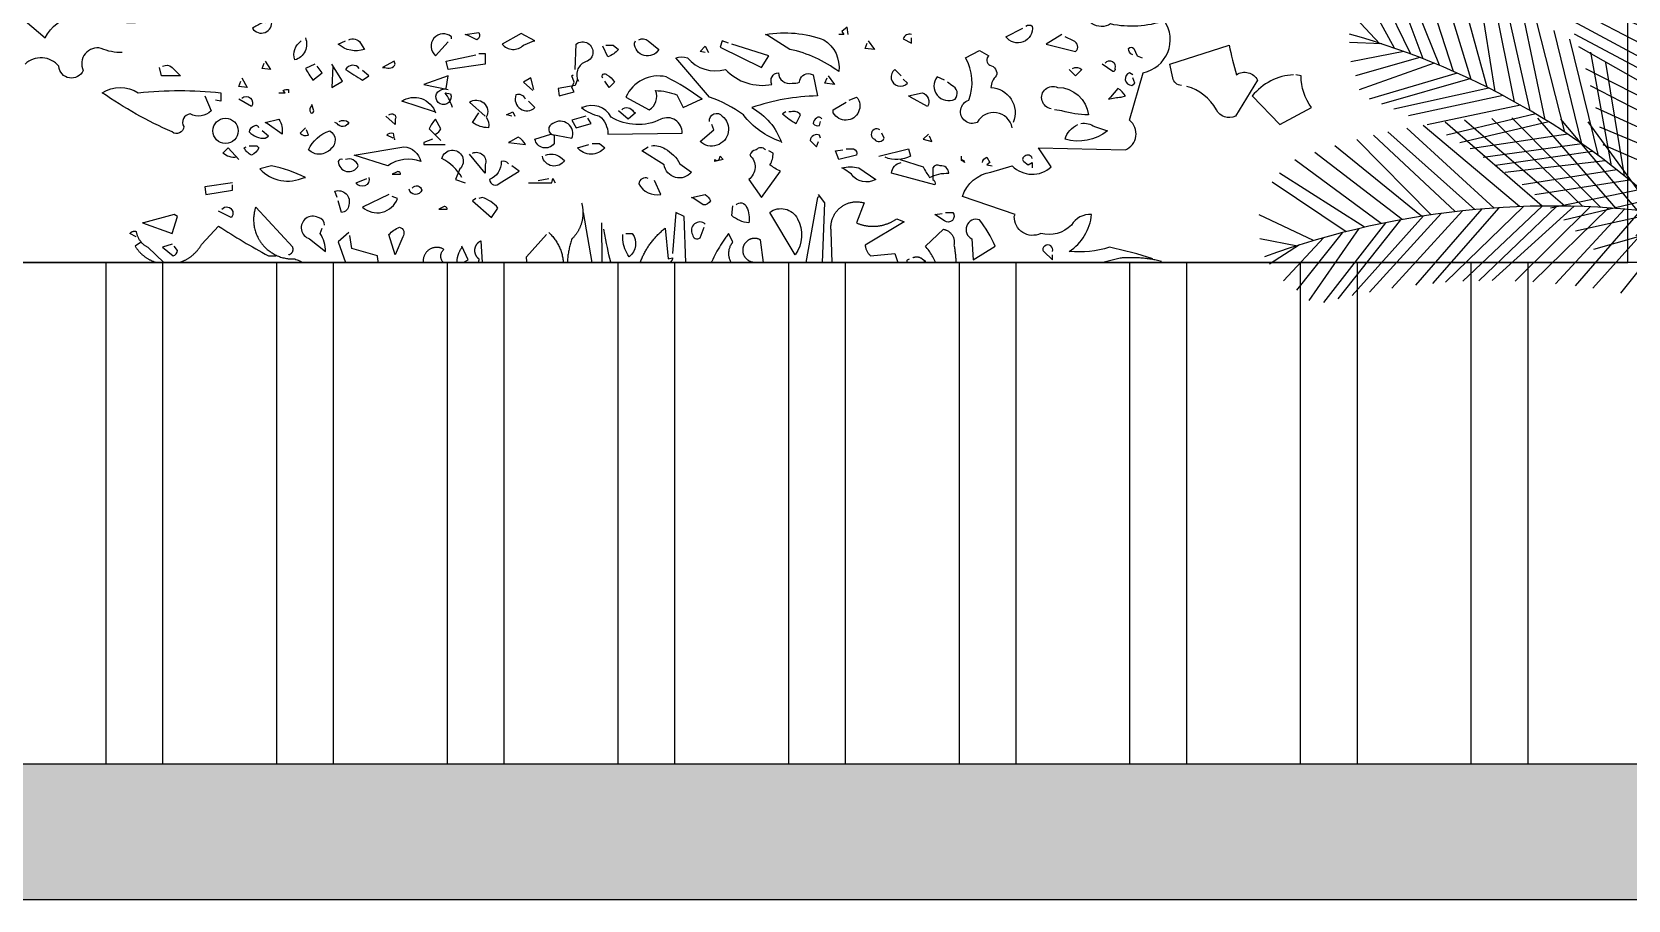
# Model space of a CAD drawing. Header units: millimetres. Extents: x -100356 to 314685, y 446 to 1273965.
# Drawn here: x 220665 to 224172, y 121304 to 123212 of the extents above; entities that cross this region are included whole.
import ezdxf
from ezdxf.xclip import XClip

# ---------------------------------------------------------------- set-up
doc = ezdxf.new("R2010")
doc.units = ezdxf.units.MM
doc.header["$XCLIPFRAME"] = 2
doc.linetypes.add('section$0$CENTER', pattern=[2, 1.25, -0.25, 0.25, -0.25])
for name, color, linetype, lineweight in [('@LOUVER', 35, 'Continuous', 13), ('section$0$A-_FLORLEVL_E', 7, 'Continuous', 5), ('section$0$NKC_TRUC', 8, 'section$0$CENTER', 13)]:
    doc.layers.add(name, color=color, linetype=linetype, lineweight=lineweight)
doc.layers.add('NAM', color=3, linetype='Continuous')
doc.layers.add('section$0$植栽2', color=74, linetype='Continuous')

# ---------------------------------------------------------------- blocks, each defined once
blk = doc.blocks.new('section$0$grid section')
at = {"layer": 'section$0$NKC_TRUC', "ltscale": 300}
for p, q in [((-141943.9, 93800), (0, 93800)), ((-141943.9, 92400), (0, 92400))]:
    blk.add_line(p, q, dxfattribs=at)
blk = doc.blocks.new('section$0$A$C07C5541A')
for points in [[(564.6, 1164.2, -0.116058), (531.4, 1170.8, 0.630219), (503.2, 1135.9, -0.781662), (465, 1142.6, 0.436066), (411.9, 1145.9, 0.116776)], [(411.9, 1214), (443.4, 1187.4, -0.444), (544.7, 1212.3), (584.6, 1210.7), (491.6, 1293.7), (463.3, 1328.6, -0.507645), (398.6, 1360.1), (441.8, 1360.1, 0.40921), (408.5, 1381.7)], [(2182.2, 840.3, 0.028854), (2114.1, 858.6, -0.099014), (2051, 851.9, 0.227432), (2085.9, 910.1, 0.276978), (2054.3, 893.5, -0.265564), (2006.1, 880.2, -0.560715), (1964.6, 906.8), (1966.3, 910.1), (1883.3, 938.3, -0.285431), (1928.1, 976.5), (1961.3, 986.5, 0.404877), (2022.8, 984.8), (2002.8, 1014.7), (2139, 1011.4, 0.570038), (2145.6, 1057.9), (2167.2, 1132.6, 0.530762), (2200.5, 1214, -0.137939), (2115.8, 1209, -0.618027), (2074.2, 1235.6, -0.039932), (2047.7, 1275.4, -0.714279), (2070.9, 1275.4), (2129, 1257.2), (2130.7, 1278.8), (2139, 1278.8)], [(783.9, 1210.7, 0.038391), (768.9, 1202.4, 0.836487), (798.8, 1214), (788.8, 1210.7)], [(1982.9, 1205.7, -0.333328), (1992.9, 1205.7, -0.786774), (1951.3, 1189.1), (1977.9, 1202.4)], [(851.9, 1187.4, -0.445358), (835.3, 1152.5, -0.333328), (845.3, 1182.4)], [(920, 1184.1, -0.401794), (938.3, 1179.1), (944.9, 1169.1, -0.263626), (903.4, 1177.4), (915.1, 1182.4)], [(1081.1, 1185.8), (1081.1, 1189.1, 0.996338), (1056.2, 1159.2), (1076.1, 1180.8)], [(1107.7, 1190.7), (1102.7, 1192.4), (1124.3, 1195.7, -0.4142), (1121, 1184.1), (1107.7, 1190.7)], [(1210.7, 1182.4), (1212.3, 1182.4), (1190.7, 1194.1), (1160.8, 1177.4, 0.449051), (1194.1, 1175.8), (1210.7, 1182.4)], [(1275.4, 1137.6), (1277.1, 1177.4, -1.2724), (1290.4, 1149.2, 0.433731), (1280.4, 1119.3), (1278.8, 1122.6), (1275.4, 1112.7), (1248.9, 1107.7), (1250.5, 1096.1), (1273.8, 1102.7), (1270.4, 1109.4), (1273.8, 1117.7), (1270.4, 1127.6), (1272.1, 1129.3)], [(1375.1, 1184.1, -0.323349), (1390, 1182.4), (1406.6, 1169.1, -0.766891), (1368.4, 1179.1), (1370.1, 1182.4)], [(1577.7, 1190.7), (1574.4, 1192.4, -0.135239), (1665.7, 1184.1, -0.300735), (1689, 1134.3, 0.110443), (1612.6, 1169.1), (1577.7, 1190.7)], [(1803.5, 1192.4, 0.4142), (1790.3, 1185.8), (1803.5, 1179.1), (1803.5, 1187.4)], [(2039.4, 1192.4), (2014.5, 1177.4), (2061, 1165.8, 0.582718), (2057.6, 1182.4), (2044.3, 1189.1)], [(1323.6, 1175.8), (1335.2, 1175.8), (1343.5, 1169.1, -0.116058), (1326.9, 1157.5), (1318.6, 1174.1)], [(1597.6, 1024.7, -0.146759), (1539.5, 1066.2, 0.073212), (1486.3, 1094.4), (1433.2, 1155.9, -0.183273), (1451.5, 1155.9, 0.295303), (1511.3, 1137.6, 0.261124), (1584.3, 1114.3, -0.535172), (1594.3, 1132.6, 0.467392), (1615.9, 1116, 0.123093), (1627.5, 1117.7, -0.441483), (1644.1, 1130.9), (1649.1, 1129.3), (1655.7, 1096.1, 0.078186), (1552.8, 1077.8, -0.18045), (1599.3, 1023)], [(1961.3, 1046.3, 0.704712), (1906.5, 1054.6, -1.057755), (1893.2, 1089.4, 0.223801), (1888.2, 1155.9), (1909.8, 1167.5), (1924.8, 1159.2, 0.548935), (1926.4, 1144.2, -0.468369), (1936.4, 1127.6, 0.197815), (1928.1, 1109.4, -0.517639), (1963, 1054.6)], [(2150.6, 1160.8, -0.350769), (2144, 1170.8, -0.4142), (2152.3, 1170.8), (2157.3, 1159.2), (2165.6, 1155.9)], [(2227, 1112.7, -0.386597), (2213.7, 1124.3), (2208.8, 1145.9), (2301.8, 1175.8, 0.016891), (2313.4, 1129.3, -0.447098), (2346.6, 1121), (2311.7, 1064.5, -0.4142), (2281.8, 1074.5, 0.201935), (2235.3, 1111)], [(627.8, 1142.6, -0.323349), (642.7, 1140.9), (656, 1127.6), (626.1, 1127.6), (622.8, 1140.9)], [(866.9, 1145.9), (851.9, 1139.3, 0.023788), (863.6, 1121), (878.5, 1132.6), (870.2, 1142.6)], [(936.6, 1139.3, 0.535172), (915.1, 1137.6, 0.023788), (941.6, 1121), (951.6, 1127.6), (941.6, 1135.9)], [(976.5, 1140.9, 0.4142), (993.1, 1145.9), (991.4, 1150.9), (973.2, 1140.9), (976.5, 1140.9)], [(1082.8, 1077.8, 0.080856), (1071.2, 1101.1), (1079.5, 1099.4, -2.850769), (1066.2, 1106), (1072.8, 1107.7), (1076.1, 1127.6), (1037.9, 1114.3), (1076.1, 1106)], [(1318.6, 1124.3, -1), (1325.3, 1129.3, -0.155243), (1336.9, 1117.7), (1328.6, 1109.4), (1321.9, 1119.3)], [(1786.9, 1127.6), (1777, 1137.6, 1.086792), (1796.9, 1116), (1790.3, 1122.6)], [(2056, 1139.3, -0.323349), (2070.9, 1137.6), (2061, 1127.6), (2051, 1137.6)], [(2107.5, 1147.6, -0.92012), (2122.4, 1139.3, -0.618027), (2119.1, 1134.3), (2102.5, 1145.9)], [(2150.6, 1129.3), (2145.6, 1132.6, 0.838196), (2149, 1112.7), (2154, 1116), (2150.6, 1124.3)], [(2403.1, 1129.3, 0.214859), (2338.3, 1096.1), (2381.5, 1051.2), (2431.3, 1077.8, -0.162277), (2414.7, 1127.6), (2406.4, 1129.3)], [(694.2, 1096.1), (704.1, 1072.8, -0.33432), (670.9, 1067.8, 0.535172), (661, 1047.9, -0.630219), (642.7, 1039.6, -0.047501), (533.1, 1101.1, -0.294113), (589.6, 1101.1, -0.051315), (719.1, 1101.1), (719.1, 1087.8), (710.8, 1089.4)], [(810.4, 1101.1), (820.4, 1101.1), (817.1, 1104.4, -0.236053), (825.4, 1106), (825.4, 1101.1)], [(1473.1, 1091.1), (1474.7, 1091.1, 0.037811), (1418.3, 1126, 0.359619), (1355.1, 1094.4), (1391.7, 1074.5, 0.369919), (1401.6, 1104.4, -0.096176), (1434.9, 1097.7), (1444.8, 1077.8), (1473.1, 1091.1)], [(1855, 1121), (1843.4, 1126, 0.792007), (1871.6, 1091.1, 0.528915), (1866.6, 1112.7), (1860, 1117.7)], [(2022.8, 1076.1, -1.166656), (2032.7, 1109.4, -0.384018), (2080.9, 1066.2, -0.071945), (2039.4, 1072.8), (2027.7, 1074.5)], [(2115.8, 1094.4), (2112.4, 1091.1, -0.027756), (2132.4, 1094.4), (2139, 1096.1, 0.155243), (2127.4, 1107.7), (2115.8, 1094.4)], [(752.3, 1092.8, -0.882782), (767.3, 1079.5), (747.3, 1091.1)], [(861.9, 1081.1, 0.4142), (860.3, 1069.5, 0.618027), (865.2, 1072.8), (861.9, 1082.8)], [(1054.6, 1071.2), (1003.1, 1087.8, -0.498581), (1056.2, 1069.5)], [(1134.3, 1064.5), (1109.4, 1086.1, -0.797821), (1135.9, 1062.9, -0.192581), (1139.3, 1046.3, -0.173203), (1114.3, 1054.6), (1124.3, 1069.5)], [(1197.4, 1091.1, 0.4142), (1182.4, 1097.7, 0.795181), (1212.3, 1077.8), (1202.4, 1087.8)], [(1287.1, 1077.8), (1285.4, 1077.8, 0.118973), (1313.6, 1064.5, -0.215668), (1326.9, 1036.3), (1443.2, 1037.9, 0.569794), (1409.9, 1059.5, -0.255783), (1331.9, 1062.9, 0.400162), (1287.1, 1077.8)], [(1348.5, 1074.5, -0.526016), (1366.8, 1071.2), (1370.1, 1069.5), (1358.5, 1059.5), (1343.5, 1072.8)], [(1705.6, 1089.4), (1717.2, 1094.4, -1.097076), (1680.6, 1069.5), (1680.6, 1074.5), (1700.6, 1086.1)], [(1801.9, 1094.4), (1798.6, 1096.1), (1820.1, 1101.1, -0.5), (1828.5, 1079.5), (1801.9, 1094.4)], [(792.2, 1052.9), (788.8, 1054.6), (810.4, 1059.5, -0.18132), (815.4, 1036.3), (792.2, 1052.9)], [(905.1, 1056.2, -0.323349), (920, 1054.6, -0.639832), (901.8, 1052.9), (898.4, 1054.6)], [(983.1, 1066.2, -0.872879), (993.1, 1059.5), (993.1, 1051.2), (978.2, 1064.5)], [(1056.2, 1036.3, 0.199997), (1064.5, 1044.6), (1056.2, 1059.5, 0.105927), (1046.3, 1044.6), (1064.5, 1026.3)], [(1237.2, 1036.3), (1270.4, 1029.6, 0.742538), (1240.6, 1052.9, 0.816528), (1242.2, 1034.6), (1242.2, 1021.3, -0.659393), (1212.3, 1028), (1237.2, 1036.3)], [(1486.3, 1056.2, -0.757538), (1506.3, 1064.5, -1.042526), (1471.4, 1024.7), (1493, 1042.9), (1489.7, 1051.2)], [(1605.9, 1071.2), (1600.9, 1067.8, 0.058136), (1622.5, 1052.9), (1629.2, 1066.2, 0.333328), (1614.2, 1071.2), (1610.9, 1071.2)], [(1662.4, 1059.5, 0.618027), (1654.1, 1061.2, 0.236053), (1649.1, 1052.9, 0.302765), (1659.1, 1049.6), (1660.7, 1056.2)], [(2069.3, 1052.9, -0.18132), (2090.8, 1047.9), (2110.8, 1041.3, -0.240906), (2044.3, 1028, -0.225418), (2064.3, 1051.2)], [(778.9, 1046.3, 0.618027), (770.6, 1047.9, 0.343094), (763.9, 1039.6, 0.211411), (788.8, 1029.6), (793.8, 1033), (783.9, 1041.3)], [(851.9, 1046.3), (843.6, 1037.9, 0.302765), (856.9, 1034.6), (853.6, 1042.9)], [(890.1, 1041.3, -0.546783), (891.8, 1013, -0.43013), (856.9, 1011.4, -0.209961), (890.1, 1041.3)], [(989.8, 1029.6), (979.8, 1034.6, -0.302765), (989.8, 1037.9), (991.4, 1028), (993.1, 1028)], [(1174.1, 1024.7), (1170.8, 1023), (1197.4, 1019.7, 0.155243), (1185.8, 1031.3), (1174.1, 1024.7)], [(1660.7, 1029.6), (1659.1, 1034.6, 0.480621), (1644.1, 1026.3), (1654.1, 1016.4), (1657.4, 1024.7)], [(1753.7, 1042.9, 1.10878), (1745.4, 1028, 0.561981), (1760.4, 1029.6), (1757, 1037.9)], [(744, 999.8, -0.211075), (722.4, 1006.4), (730.7, 1014.7), (747.3, 996.4)], [(763.9, 1018), (775.6, 1018), (778.9, 1014.7, -0.155243), (767.3, 1003.1, -0.155243), (755.6, 1014.7), (758.9, 1016.4)], [(928.3, 1003.1), (1006.4, 1016.4, -0.329758), (1033, 993.1, 0.250717), (981.5, 986.5), (928.3, 1003.1)], [(1097.7, 968.2, 0.136627), (1066.2, 998.1, -1.340546), (1094.4, 981.5), (1087.8, 964.9), (1102.7, 959.9)], [(1114.3, 1006.4, -0.661377), (1134.3, 988.1), (1134.3, 974.8), (1109.4, 1004.7)], [(1228.9, 1003.1, -0.268112), (1252.2, 999.8), (1258.8, 994.8, -0.669678), (1223.9, 1001.4)], [(1302, 1021.3), (1313.6, 1021.3), (1321.9, 1014.7, -0.463791), (1278.8, 1014.7), (1297, 1019.7)], [(1395, 1018, -0.18132), (1416.6, 1013, -0.142853), (1439.8, 989.8), (1458.1, 976.5, -0.648468), (1414.9, 988.1), (1380.1, 1009.7), (1390, 1016.4)], [(1574.4, 1011.4, 0.449051), (1559.4, 1011.4, 0.291199), (1549.4, 1003.1, -0.477066), (1547.8, 964.9), (1567.7, 936.6), (1597.6, 978.2, -0.062256), (1581, 988.1, 0.162277), (1586, 1006.4), (1579.3, 1009.7)], [(1700.6, 1013), (1712.2, 1013, -0.4142), (1717.2, 1003.1), (1689, 996.4), (1684, 1009.7), (1695.6, 1011.4)], [(1752.1, 1001.4), (1798.6, 1013), (1801.9, 1001.4, -0.212555), (1762, 999.8)], [(1992.9, 998.1, 0.566177), (1981.2, 1001.4, 0.618027), (1979.6, 993.1), (1986.2, 988.1), (1992.9, 991.4), (1992.9, 983.1)], [(850.3, 968.2), (851.9, 968.2, 0.065094), (798.8, 986.5), (780.5, 981.5, 0.322754), (850.3, 968.2)], [(910.1, 996.4, 0.4142), (903.4, 993.1, 0.763794), (935, 986.5, 0.4142), (915.1, 996.4)], [(989.8, 973.2), (1001.4, 973.2, 0.618027), (994.8, 976.5), (988.1, 973.2), (989.8, 973.2)], [(1170.8, 989.8, 0.302765), (1159.2, 993.1, -0.323349), (1140.9, 964.9, 0.697281), (1157.5, 959.9), (1187.4, 978.2), (1175.8, 986.5)], [(1507.9, 996.4), (1494.6, 993.1), (1494.6, 996.4, 0.5), (1501.3, 996.4), (1502.9, 1001.4), (1507.9, 996.4)], [(1697.3, 981.5), (1693.9, 983.1, -0.126938), (1720.5, 983.1), (1747.1, 964.9, -0.383194), (1708.9, 973.2), (1697.3, 981.5)], [(1785.3, 996.4), (1821.8, 984.8, 0.062256), (1831.8, 968.2, -0.13028), (1861.7, 974.8, 0.463791), (1848.4, 986.5, 0.4142), (1836.8, 983.1), (1836.8, 964.9, -0.4142), (1840.1, 956.6), (1772, 974.8, -0.366302), (1786.9, 991.4)], [(1881.6, 996.4, -0.333328), (1886.6, 991.4), (1884.9, 993.1), (1881.6, 994.8), (1881.6, 1001.4)], [(1914.8, 991.4, -0.343094), (1921.5, 999.8), (1926.4, 991.4), (1921.5, 988.1), (1929.8, 986.5)], [(951.6, 968.2, -0.900253), (931.7, 959.9), (948.3, 966.5)], [(1019.7, 951.6, -0.659393), (1034.6, 948.3, -0.746674), (1014.7, 949.9)], [(1390, 966.5, 0.523941), (1375.1, 958.2, 0.332581), (1409.9, 941.6), (1400, 963.2)], [(901.8, 936.6), (898.4, 946.6, -0.618027), (920, 925, -0.428558), (908.4, 913.4), (903.4, 931.7)], [(983.1, 941.6), (941.6, 921.7, 0.536621), (996.4, 935), (988.1, 938.3)], [(1119.3, 935), (1114.3, 931.7), (1144.2, 905.1), (1154.2, 920, 0.158264), (1129.3, 936.6), (1124.3, 935)], [(1285.4, 928.3, -0.276978), (1270.4, 871.9, 0.116058), (1263.8, 812.1, 0.276978), (1302, 744, 0.248367), (1307, 803.8), (1288.7, 913.4)], [(1461.4, 935), (1458.1, 936.6), (1479.7, 941.6, -0.099014), (1488, 931.7, -0.276978), (1476.4, 925), (1461.4, 935)], [(1527.9, 925, -0.582718), (1544.5, 921.7, -0.162277), (1547.8, 896.8, -0.149368), (1521.2, 908.4), (1522.9, 923.4)], [(1815.2, 818.7), (1843.4, 828.7, 0.096542), (1825.1, 860.3), (1853.4, 886.8, -0.431534), (1870, 861.9, -0.311569), (1793.6, 687.5), (1778.6, 672.6, 0.380188), (1747.1, 659.3), (1684, 629.4), (1677.3, 883.5, -0.551483), (1728.8, 928.3), (1717.2, 896.8, 0.260452), (1780.3, 903.4), (1791.9, 898.4), (1730.5, 861.9, 0.173203), (1738.8, 845.3), (1777, 848.6), (1785.3, 823.7), (1788.6, 823.7)], [(720.8, 918.4, -1.013779), (735.7, 905.1), (715.8, 915.1)], [(825.4, 847, 0.5), (832, 858.6), (773.9, 921.7, 0.527451), (835.3, 840.3, -0.289047), (906.8, 749, -0.238373), (910.1, 692.5, 0.023788), (928.3, 611.1, -0.09346), (953.3, 574.6), (930, 568)], [(881.8, 893.5, 0.4142), (871.9, 905.1, 1.122009), (858.6, 871.9), (883.5, 851.9, 0.147995), (875.2, 880.2), (878.5, 888.5)], [(1062.9, 918.4), (1074.5, 918.4, 0.618027), (1067.8, 921.7), (1061.2, 918.4), (1062.9, 918.4)], [(1426.6, 777.2, 0.618027), (1416.6, 770.6), (1409.9, 702.5, -0.463791), (1416.6, 888.5), (1421.6, 840.3), (1428.2, 842, -0.343094), (1421.6, 833.7), (1423.2, 825.4), (1426.6, 827), (1423.2, 817.1, -0.162277), (1426.6, 795.5), (1434.9, 722.4), (1453.1, 710.8), (1446.5, 906.8), (1433.2, 913.4), (1428.2, 848.6)], [(1620.9, 847), (1581, 913.4, -0.472687), (1624.2, 903.4, -0.293182), (1620.9, 847)], [(1856.7, 913.4), (1868.3, 913.4, -0.882782), (1855, 900.1), (1840.1, 910.1), (1851.7, 911.7)], [(1899.9, 838.7), (1934.7, 860.3, 0.07106), (1909.8, 901.8, 0.933395), (1898.2, 871.9), (1899.9, 838.7)], [(586.2, 875.2), (576.3, 880.2, -0.302765), (586.2, 883.5, 0.236053), (604.5, 858.6), (704.1, 763.9, 0.329605), (744, 792.2, -0.336868), (783.9, 757.3), (812.1, 780.5, -0.455032), (818.7, 730.7, -0.229477), (883.5, 704.1), (910.1, 695.8)], [(594.5, 866.9), (584.6, 860.3, 0.571198), (689.2, 863.6), (715.8, 891.8, 0.022064), (793.8, 845.3), (805.4, 845.3)], [(920, 881.8), (903.4, 866.9), (936.6, 775.6, 0.299255), (964.9, 845.3), (925, 856.9), (921.7, 876.9)], [(993.1, 847), (983.1, 878.5, -0.116058), (999.8, 890.1, -0.535172), (1004.7, 875.2), (993.1, 847)], [(1233.9, 881.8, -0.418976), (1237.2, 778.9, -0.25), (1199, 843.6), (1230.6, 878.5)], [(1380.1, 227.5), (1400, 78.1, -0.4142), (1403.3, 54.8), (1406.6, 48.2), (1438.2, 58.1), (1444.8, 56.5, -0.094177), (1433.2, 220.9, 0.02861), (1434.9, 509.8, 0.09137), (1380.1, 687.5, -0.054916), (1323.6, 870.2), (1320.3, 886.8)], [(1355.1, 880.2), (1365.1, 880.2, -0.402649), (1360.1, 843.6, -0.137939), (1350.2, 870.2), (1350.2, 878.5)], [(1479.7, 895.1, 0.855362), (1459.8, 878.5, 0.663971), (1471.4, 873.5), (1478, 890.1)], [(1956.3, 800.5, -0.016876), (1825.1, 657.6, 0.125793), (1675.7, 499.9), (1657.4, 448.4, -0.073212), (1614.2, 508.2), (1566.1, 870.2, 1.260193), (1556.1, 835.3), (1561.1, 823.7, -0.835312), (1522.9, 866.9), (1516.2, 880.2, 0.248169), (1479.7, 659.3, -0.105927), (1474.7, 606.2, 0.4142), (1483, 606.2), (1479.7, 609.5, 0.054428), (1484.7, 465, 0.091705), (1511.3, 290.6, 0.064667), (1529.5, 225.9, 0.401794), (1554.4, 229.2), (1547.8, 227.5, 0.188629), (1564.4, 293.9, -0.108856), (1577.7, 355.4)], [(642.7, 863.6), (627.8, 858.6), (644.4, 845.3, 0.343094), (651, 853.6), (646, 860.3)], [(1112.7, 632.7), (1129.3, 621.1, 0.350769), (1142.6, 659.3), (1127.6, 868.6, 0.587067), (1124.3, 840.3, -0.463791), (1111, 828.7), (1072.8, 832, -0.562729), (1069.5, 855.3, 0.882782), (1042.9, 822.1), (1102.7, 646), (1099.4, 644.4, -0.475967), (1104.4, 606.2), (1096.1, 606.2), (1102.7, 612.8, -0.083969), (1052.9, 697.5), (1056.2, 702.5, -0.116058), (1039.6, 778.9, 0.267624), (991.4, 830.4, 0.137894), (953.3, 697.5, 0.119873), (981.5, 739), (983.1, 742.3), (989.8, 719.1, -0.588394), (1013, 704.1, 0.050583), (1051.2, 695.8), (1052.9, 689.2), (1008.1, 675.9), (1006.4, 641), (978.2, 641)], [(1097.7, 858.6, 0.15036), (1089.4, 835.3, 0.618027), (1097.7, 833.7), (1107.7, 838.7), (1097.7, 860.3)], [(2024.4, 851.9, 0.819794), (2012.8, 860.3, 0.618027), (2011.1, 851.9), (2024.4, 838.7), (2024.4, 847)], [(1805.2, 842, -0.323349), (1820.1, 840.3), (1825.1, 837), (1803.5, 823.7, -0.350769), (1796.9, 838.7), (1800.2, 840.3)], [(1992.9, 805.4, -0.236053), (1996.2, 823.7, 0.062256), (2130.7, 842, -0.082748), (2195.5, 837)]]:
    blk.add_lwpolyline(points, format="xyb")
for points in [[(1703.9, 1192.4), (1702.2, 1204), (1693.9, 1197.4), (1697.3, 1192.4), (1689, 1192.4)], [(1516.2, 1179.1), (1506.3, 1182.4), (1502.9, 1172.5), (1567.7, 1140.9), (1579.3, 1159.2), (1521.2, 1177.4)], [(1735.5, 1182.4), (1745.4, 1169.1), (1730.5, 1170.8), (1733.8, 1179.1)], [(1124.3, 1162.5), (1134.3, 1162.5), (1134.3, 1145.9), (1076.1, 1137.6), (1072.8, 1150.9), (1119.3, 1160.8)], [(1479.7, 1164.2), (1471.4, 1165.8), (1479.7, 1174.1), (1484.7, 1164.2)], [(788.8, 1150.9), (797.1, 1137.6), (783.9, 1139.3), (787.2, 1147.6)], [(895.1, 1142.6), (893.5, 1109.4), (910.1, 1119.3), (893.5, 1145.9)], [(1672.3, 1127.6), (1682.3, 1114.3), (1667.4, 1116), (1670.7, 1124.3)], [(752.3, 1124.3), (760.6, 1109.4), (747.3, 1111), (750.6, 1119.3)], [(1210.7, 1106), (1205.7, 1124.3), (1194.1, 1117.7), (1209, 1104.4)], [(1175.8, 1064.5), (1167.5, 1066.2), (1177.4, 1071.2), (1180.8, 1064.5)], [(1292, 1064.5), (1270.4, 1057.9), (1277.1, 1046.3), (1300.3, 1052.9), (1295.4, 1061.2)], [(1051.2, 1028), (1037.9, 1023), (1037.9, 1019.7), (1071.2, 1019.7)], [(1830.1, 1036.3), (1821.8, 1028), (1835.1, 1024.7), (1831.8, 1033)], [(737.4, 959.9), (694.2, 953.3), (695.8, 941.6), (737.4, 948.3), (737.4, 956.6)], [(1202.4, 959.9), (1238.9, 959.9), (1240.6, 966.5), (1243.9, 959.9)], [(1217.3, 963.2), (1233.9, 966.5)], [(1659.1, 938.3), (1655.7, 936.6), (1632.5, 805.4), (1662.4, 795.5), (1667.4, 928.3), (1657.4, 941.6)], [(597.9, 896.8), (596.2, 896.8), (642.7, 880.2), (651, 906.8), (646, 910.1), (597.9, 896.8)], [(1316.9, 896.8), (1318.6, 707.5), (1318.6, 690.9)]]:
    blk.add_lwpolyline(points)
blk.add_circle((726.6, 1041.3), 19.9)
blk = doc.blocks.new('section$0$A$C2D2A4C73')
for p, q in [((947.3, 1476), (971.3, 1663.5)), ((980.9, 1426.5), (1023.9, 1666.9)), ((1006, 1387.7), (1081.2, 1657)), ((915.2, 1518.1), (900.4, 1638.4)), ((1037.5, 1336.9), (1115.4, 1643.6)), ((1064.6, 1291), (1169.6, 1611)), ((920.7, 1513.6), (833.7, 1583.8)), ((1097.5, 1232.2), (1210.9, 1559)), ((966.4, 1448.1), (798.2, 1526.7)), ((1126, 1178.3), (1250.5, 1505.7)), ((999.1, 1398.4), (783.1, 1478.4)), ((1948.3, 1192), (1982.9, 1472.9)), ((1993.7, 1223.3), (2032.1, 1496.2)), ((2030.1, 1247.2), (2083.5, 1500.6)), ((2071.6, 1273.2), (2113.5, 1498.1)), ((2104, 1292.6), (2159.2, 1484.7)), ((2146.5, 1316.8), (2196.6, 1463.2)), ((1027.6, 1353.2), (764.2, 1432)), ((1140.1, 1150.3), (1291.5, 1445.9)), ((1887.5, 1147.3), (1882.9, 1419)), ((1907.9, 1162.7), (1934.6, 1448)), ((2185.3, 1336.2), (2239.6, 1419.2)), ((1071.5, 1278.8), (772.9, 1385.6)), ((1172.7, 1082.6), (1320.6, 1400.5)), ((1198.3, 1025.6), (1344.4, 1361)), ((1799.7, 1076.6), (1813.4, 1375.7)), ((1839.1, 1109.3), (1845.2, 1396.1)), ((2179.6, 1334.9), (2268.9, 1355)), ((1094.8, 1237.1), (797.5, 1346.7)), ((1128.9, 1172.5), (821.5, 1306.8)), ((1222, 969.3), (1374.5, 1308)), ((1713.9, 999.7), (1738.4, 1323.1)), ((1762.1, 1043.9), (1772.2, 1347.6)), ((2122.5, 1303.3), (2274.3, 1300.3)), ((1153.8, 1122.4), (848.7, 1259)), ((1251, 894.9), (1398.4, 1262.8)), ((1631.6, 917.5), (1654.6, 1256.1)), ((1672.3, 959.2), (1693.1, 1288.1)), ((2043.3, 1255.6), (2265.1, 1218.5)), ((2080.5, 1278.6), (2268, 1259.4)), ((1600.1, 883.6), (1602.3, 1209.3)), ((1984.2, 1216.9), (2242, 1187.5)), ((1182.6, 1061), (882.2, 1195.5)), ((1274.8, 828.1), (1429.2, 1200)), ((1569.4, 849.1), (1565, 1173.3)), ((1903.6, 1159.5), (2177.9, 1147.2)), ((1952, 1194.6), (2209.9, 1167.9)), ((514.9, 866.2), (425.8, 1104.2)), ((565.4, 845.7), (458.1, 1112.7)), ((609.9, 826.6), (515.3, 1117.8)), ((1207.2, 1004.9), (915, 1128)), ((1296.9, 760.4), (1454.3, 1144.2)), ((1544, 819.4), (1518.6, 1125)), ((1867.3, 1131.7), (2140.7, 1121.9)), ((475.7, 881.1), (378.4, 1080.7)), ((665.5, 801.1), (573.5, 1101.8)), ((715.4, 776.8), (631.2, 1083.9)), ((740.7, 763.8), (693.3, 1062)), ((1227.4, 955.9), (936.6, 1079.7)), ((1313.2, 706.3), (1486.4, 1064.7)), ((1508.9, 776.4), (1479.7, 1081.1)), ((1785.7, 1064.6), (2044.7, 1049.6)), ((1824, 1097), (2093.1, 1087.4)), ((424.6, 899.5), (341.6, 1050)), ((801, 731.6), (739, 1044.3)), ((850.3, 703.5), (777.7, 1028.1)), ((897.9, 674.9), (828.2, 1005.3)), ((1255.2, 883.5), (952.8, 1041.3)), ((1328.3, 651.8), (1507.9, 1005.1)), ((1482.2, 742), (1435, 1026.4)), ((1490.6, 928.6), (1814.9, 1033.4)), ((1753.2, 1036), (2011.4, 1022)), ((378.4, 913.2), (303, 993.5)), ((959.1, 635.8), (870, 985)), ((1012.4, 599.5), (926.3, 955.4)), ((1274.8, 828.1), (972.7, 990.7)), ((1457.5, 709), (1398.6, 977.8)), ((1672.3, 959.2), (1952.8, 969.7)), ((1706.7, 992.9), (1985.7, 999.6)), ((384.9, 912.9), (283.3, 917.7)), ((1064.9, 561.7), (974.6, 927.8)), ((1289.4, 784.2), (989.9, 943.7)), ((1305.5, 732.3), (1003.3, 904.1)), ((1340.1, 605.5), (1532.7, 927)), ((1430.5, 671.5), (1351.9, 909.3)), ((1615.1, 900), (1899.1, 917.1)), ((1645.8, 932.3), (1923.3, 941.3)), ((453.5, 889.3), (287.9, 856.8)), ((504.2, 870.3), (302.7, 813.2)), ((549.3, 852.4), (313.8, 769)), ((1105.9, 530.7), (1040.8, 886.7)), ((1146.2, 498.8), (1088.5, 854.5)), ((1355.4, 539.5), (1551.7, 858)), ((1587.4, 869.4), (1858.2, 873.9)), ((1785.9, 564.6), (2028.1, 853.6)), ((1849.7, 575.5), (2083.6, 857.1)), ((1913.5, 584.6), (2147.2, 858.9)), ((1985.7, 592.7), (2193.7, 858.8)), ((2041, 597.5), (2249.1, 857)), ((2097.7, 601), (2290.9, 854.5)), ((621.5, 821.4), (345, 739.6)), ((661, 803.2), (383.9, 724.3)), ((1319.6, 683.8), (1024.9, 834.8)), ((1530.4, 802.9), (1790.9, 795.6)), ((1556.9, 834.5), (1828.3, 840.3)), ((1583.4, 518.2), (1756.6, 811)), ((1643, 533.8), (1820.2, 824.9)), ((1685.2, 543.9), (1893.6, 837.9)), ((1735.4, 554.8), (1950.6, 845.9)), ((2166, 603.4), (2339.8, 850.3)), ((2194.4, 603.9), (2405.2, 842.6)), ((2249.9, 603.8), (2464.9, 833.4)), ((2311.1, 602.2), (2524.2, 822.1)), ((720.7, 774.1), (422.9, 707.8)), ((1334.2, 629.1), (1039.6, 781.6)), ((1226.4, 430.9), (1199.7, 770)), ((1366.3, 487.3), (1571.3, 773.9)), ((1493.1, 491.4), (1616.2, 771.3)), ((1504.6, 771), (1759.5, 755.6)), ((1536.8, 504.9), (1680.7, 791.1)), ((2359.5, 599.8), (2573.3, 792.3)), ((2413.8, 596), (2598.6, 770.5)), ((765.8, 750.7), (468.5, 687.3)), ((819.8, 721), (527.2, 658.7)), ((1346.2, 580.1), (1056.5, 712.5)), ((1262.3, 398.5), (1259.1, 718.8)), ((1444.3, 475.3), (1529.4, 740.3)), ((1473.4, 730.5), (1732.2, 718.6)), ((2455.6, 592.2), (2630.8, 728.6)), ((817.5, 402.2), (514.1, 657.3)), ((888.4, 404), (583.4, 666.9)), ((868, 693), (587.5, 626.7)), ((909.1, 667.9), (629.3, 602.9)), ((959.6, 403.8), (644.2, 673.3)), ((1016.1, 402.3), (729.8, 678.9)), ((1072.6, 399.6), (793.1, 680.7)), ((1120.2, 396.4), (875.1, 679.9)), ((1187.8, 390.3), (946.6, 676.4)), ((1240.7, 384.3), (1032.5, 668.6)), ((1357.2, 531.2), (1069.3, 651.7)), ((1295.7, 367.1), (1308.3, 672.6)), ((1375.6, 437.9), (1585, 701)), ((1440.3, 685.3), (1691.2, 658.9)), ((2509.6, 586.1), (2650.3, 684.7)), ((540.2, 376.8), (306.8, 613)), ((614.7, 386.5), (359, 626.4)), ((676.9, 393), (403.9, 636.7)), ((737.7, 397.9), (463.7, 648.7)), ((968.3, 629.7), (661.7, 583.3)), ((1332.4, 331.2), (1372.6, 606.6)), ((2137.7, 602.7), (2376.7, 414.9)), ((2188.5, 603.8), (2426.7, 413.3)), ((2254.9, 603.7), (2469, 410.9)), ((2298.4, 602.7), (2510.6, 407.6)), ((2557.1, 578.1), (2660.1, 617.1)), ((449.1, 361.9), (174.1, 571.8)), ((509.2, 372.1), (237.2, 592.7)), ((1012.4, 599.5), (703.4, 556.9)), ((1046.6, 575.2), (741.2, 531.6)), ((1369.7, 469.9), (1079.4, 596.5)), ((1759.6, 559.7), (2025.8, 389.2)), ((1808.3, 568.6), (2063.3, 395.1)), ((1849.7, 575.5), (2108.4, 401.2)), ((1902.6, 583.1), (2157.5, 406.6)), ((1972.6, 591.4), (2195.2, 409.8)), ((2020.6, 595.9), (2243.3, 412.9)), ((2076.1, 599.8), (2311.5, 415.1)), ((2376.8, 598.7), (2551.6, 420.2)), ((2425.2, 595), (2581, 455)), ((2479.1, 589.7), (2613.5, 487.7)), ((2551.1, 580.7), (2644.4, 540.3)), ((330.9, 337.6), (64, 507.5)), ((383, 349), (111.8, 548.8)), ((1086.4, 545.7), (772.4, 509.8)), ((1122.7, 517.6), (825.4, 470.4)), ((1394.8, 531.5), (1182.7, 310.8)), ((1313.4, 329.1), (1450.4, 522)), ((1357.1, 329.7), (1528.7, 524.8)), ((1396, 329.3), (1586, 524.2)), ((1437.1, 328.2), (1652.7, 520.9)), ((1489.4, 325.5), (1707.8, 515.8)), ((1526.2, 322.8), (1770.6, 507.5)), ((1576, 516.2), (1794.7, 335.5)), ((1619.9, 528), (1849.1, 350.9)), ((1664.5, 539), (1911.9, 366.5)), ((1714.7, 550.4), (1960.8, 377.2)), ((272.8, 323.6), (40.5, 479.3)), ((1162.7, 485.3), (864.7, 439.3)), ((1197.9, 455.8), (914.2, 397.6)), ((1404.6, 475.9), (1198, 210.6)), ((1462.1, 481.4), (1670.1, 293.4)), ((1521.4, 500.3), (1746, 320.2)), ((1569.7, 318.7), (1818.8, 499.3)), ((1613.1, 313.8), (1883.6, 485.7)), ((1667.6, 306.1), (1929.5, 474.2)), ((1721.7, 297.1), (1981.5, 459.3)), ((829.6, 402.6), (585.2, 164.7)), ((888.4, 404), (639.5, 167.8)), ((934.6, 404.1), (689.5, 169.4)), ((989, 403.2), (731.3, 169.9)), ((1039.4, 401.4), (803.9, 168.6)), ((1232.1, 425.8), (956.2, 359.9)), ((1782.2, 285.2), (2019.1, 447.3)), ((1828.2, 274.8), (2063.5, 431.6)), ((1875.1, 263.1), (2096.8, 418.9)), ((1931, 247.6), (2135.3, 403)), ((170.6, 295.5), (0, 376.8)), ((396.7, 351.8), (201.9, 101.5)), ((443.6, 360.9), (246.5, 112.7)), ((515.7, 373.1), (291.9, 123)), ((571, 381.1), (345.9, 133.9)), ((638.3, 389.2), (416.6, 146)), ((699.3, 395), (491, 156)), ((752.2, 398.9), (543.7, 161.4)), ((1096, 398.1), (859, 166)), ((1146.3, 394.3), (929.9, 160.4)), ((1196.1, 389.4), (991.7, 153.6)), ((1274.2, 387.5), (993.2, 324.7)), ((1258.3, 382.1), (1047.3, 145.9)), ((1326, 372.4), (1134.6, 130.7)), ((1954.2, 240.6), (2186.3, 379.9)), ((1999.1, 226.3), (2232.3, 357.1)), ((120.6, 278.1), (1.6, 301.6)), ((203, 304.9), (75.8, 169.7)), ((260.5, 320.4), (116.9, 140.2)), ((312.3, 333.3), (155.2, 107.8)), ((1319, 344.5), (1049.6, 267.2)), ((1329.4, 329.4), (1449.6, 123.7)), ((1382.3, 329.5), (1518, 125.9)), ((1430.6, 328.4), (1561.4, 125.8)), ((1469.2, 326.7), (1609.4, 124.3)), ((1508.2, 324.2), (1664.3, 120.9)), ((1551.8, 320.5), (1706.7, 116.9)), ((1590.6, 316.5), (1762.4, 110)), ((1632.3, 311.2), (1794.4, 105.1)), ((1667.6, 306.1), (1832.4, 98.5)), ((2048.3, 209.2), (2277.5, 332.7)), ((126.6, 282), (32.6, 221.2)), ((1712.4, 298.7), (1873.6, 90.2)), ((1771.2, 287.5), (1905, 83.2)), ((1811.3, 278.8), (1944.7, 73.3)), ((1857.3, 267.7), (2000.6, 57.6)), ((1907.9, 254.2), (2053.4, 40.7)), ((2086.9, 194.9), (2309.6, 295.9)), ((2129.9, 177.8), (2324.5, 271.8)), ((1949.4, 242.1), (2093.5, 26.5)), ((2003.2, 224.9), (2127.1, 13.7)), ((2038.2, 212.9), (2160, 0.3)), ((2162.8, 164), (2339.8, 229.5)), ((2100.7, 189.6), (2196.5, 0)), ((2138.9, 174.1), (2229.2, 20.7)), ((2181.2, 156), (2263.9, 38.8)), ((2205, 145.3), (2344.4, 189)), ((2237.2, 130.2), (2302.5, 73.5)), ((2241.4, 126.5), (2334.9, 131.6))]:
    blk.add_line(p, q)
for centre, radius, start, end in [((-1212.3, -22.3), 2628.4, 8.5439, 38.2906), ((3191.8, -562.6), 2150.5, 115.5425, 145.2892), ((-357.1, -1358.5), 2389.5, 44.6966, 74.4433), ((2217.9, -1785.5), 2389.5, 79.4494, 109.1961), ((918.6, -2224.3), 2628.4, 80.3252, 110.0719), ((1359.4, -1701.4), 2031.1, 61.857, 91.6037)]:
    blk.add_arc(centre, radius, start, end)
blk = doc.blocks.new('podium elevation 1')
at = {"layer": 'NAM', "ltscale": 0.5}
h = blk.add_hatch(dxfattribs=at)
h.set_pattern_fill('ANSI32', color=252, scale=1000, angle=-45)
h.set_pattern_definition([(9e-15, (577432.35, -167577.62), (-3e-14, 375), []), (9e-15, (577557.35, -167702.62), (-3e-14, 375), [])])
h.paths.add_polyline_path([(87299, 258.1), (88400, 258.1), (88400, 36661.1), (87299, 36661.1), (87299, 22148.5), (81999, 22148.5), (81999, 15705.1), (87299, 15705.1)])
at = {"layer": '@LOUVER', "ltscale": 0.5, "elevation": 0}
blk.add_lwpolyline([(87299, 36661.1), (88400, 36661.1), (88400, 258.1)], dxfattribs=at)
at = {"layer": 'NAM', "elevation": 0}
blk.add_lwpolyline([(87299, 258.1), (88400, 258.1), (88400, 36661.1), (87299, 36661.1), (87299, 22148.5), (81999, 22148.5), (81999, 15705.1), (87299, 15705.1)], close=True, dxfattribs=at)
at = {"layer": 'section$0$植栽2'}
ref = blk.add_blockref('section$0$A$C07C5541A', (87231.6, 15482.4, 0), dxfattribs=dict(at, xscale=1.4, yscale=1.4, zscale=1.4, rotation=270))
XClip(ref).set_block_clipping_path([(-397.593464214, 834.567988627), (2927.7784683433, 2763.099133548)])
at = {"layer": 'section$0$植栽2', "xscale": 0.7000000000000001, "yscale": 0.7000000000000001, "zscale": 0.7000000000000001, "rotation": 270}
blk.add_blockref('section$0$A$C2D2A4C73', (88241.4, 12193.6, 0), dxfattribs=at)
blk = doc.blocks.new('ELEVATION 1')
at = {"layer": 'NAM', "ltscale": 0.5}
h = blk.add_hatch(color=252, dxfattribs=at)
h.dxf.hatch_style = 1
h.paths.add_polyline_path([(88115.3, 585860.3), (88115.3, 569847.7), (82815.3, 569847.7), (82815.3, 563414.8), (82815.3, 563404.3), (88115.3, 563404.3), (88115.3, 547957.3), (87816.3, 547957.3), (87816.3, 563104.3), (82516.3, 563104.3), (82516.3, 570147.7), (87815.3, 570147.7), (87815.3, 585860.3)])
at = {"layer": 'NAM', "elevation": 0}
blk.add_lwpolyline([(88115.3, 585860.3), (88115.3, 569847.7), (82815.3, 569847.7), (82815.3, 563414.8), (82815.3, 563404.3), (88115.3, 563404.3), (88115.3, 547957.3), (87816.3, 547957.3), (87816.3, 563104.3), (82516.3, 563104.3), (82516.3, 570147.7), (87815.3, 570147.7), (87815.3, 585860.3)], close=True, dxfattribs=at)
at = {"layer": 'NAM'}
blk.add_blockref('podium elevation 1', (816.3, 547699.2, 0), dxfattribs=at)
at = {"layer": 'section$0$A-_FLORLEVL_E'}
ref = blk.add_blockref('section$0$grid section', (-4583.7, 526177.6, 0), dxfattribs=dict(at, rotation=270))
XClip(ref).set_block_clipping_path([(-63133.662589381, -3062.3099419163), (16172.8238461059, 101487.3382753241)])

msp = doc.modelspace()

# ---------------------------------------------------------------- block references
at = {"layer": 'NAM', "rotation": 89.99999999999999}
msp.add_blockref('ELEVATION 1', (783254.7, 33488.6, 0), dxfattribs=at)

doc.saveas('drawing.dxf')
